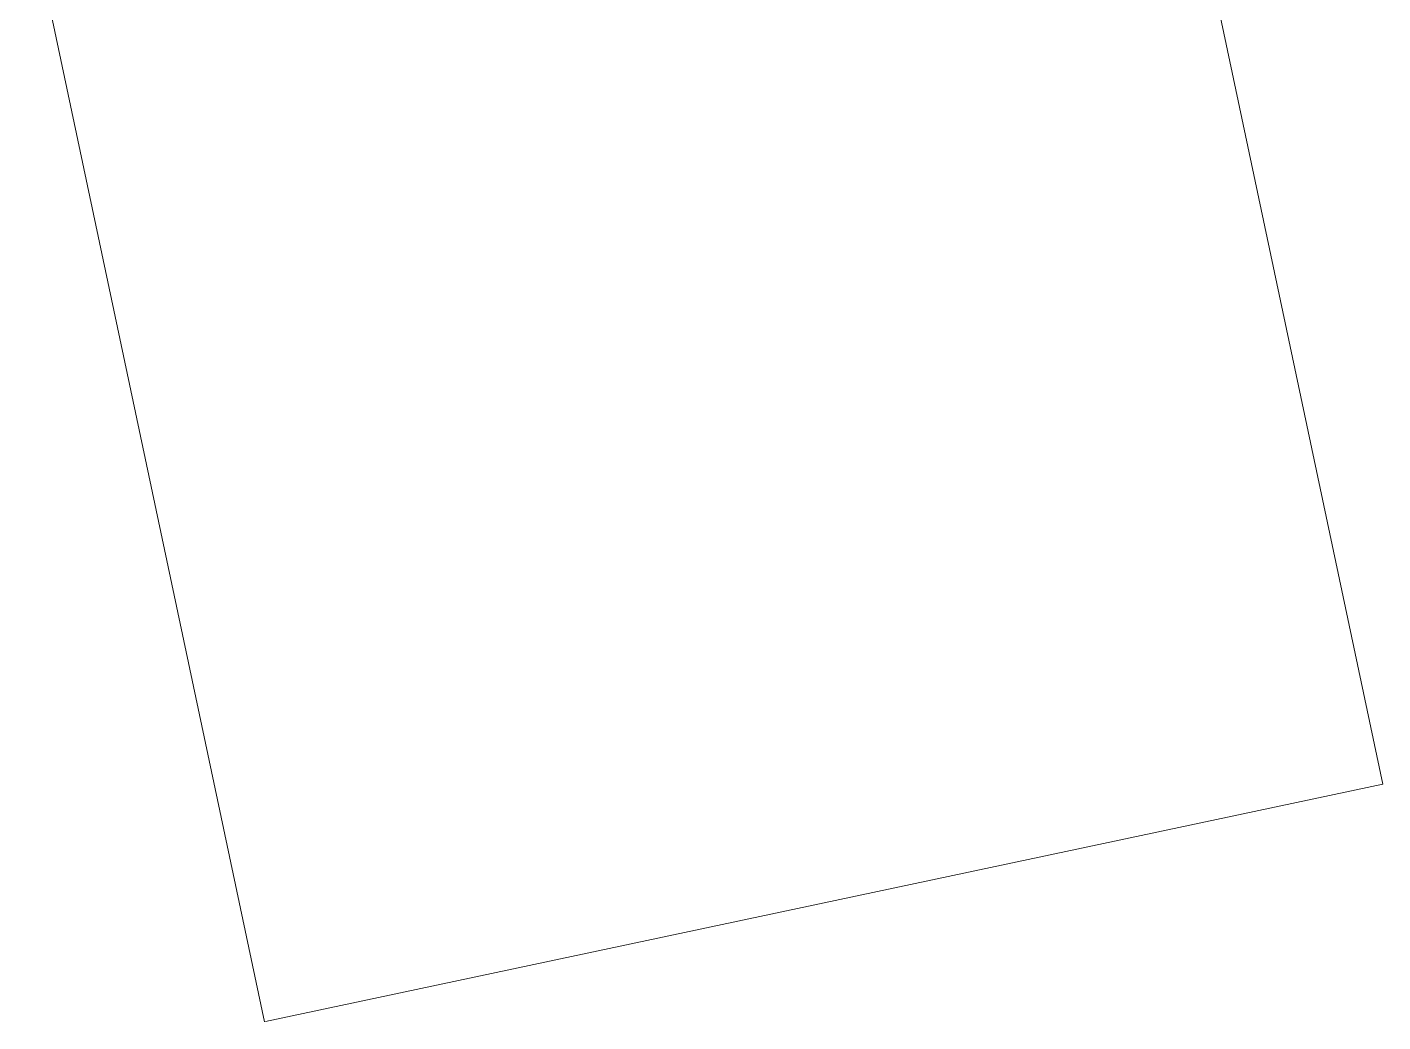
# Model space of a CAD drawing. Header units: inches. Extents: x 0.9 to 36.3, y 0.7 to 23.3.
# Drawn here: x 26.927 to 27.508, y 11.15 to 11.575 of the extents above; entities that cross this region are included whole.
import ezdxf

# ---------------------------------------------------------------- set-up
doc = ezdxf.new("R2010")
doc.units = ezdxf.units.IN
doc.layers.add('PDF_Geometry', color=7, linetype='Continuous', lineweight=9, true_color=0x777777)

msp = doc.modelspace()

# ---------------------------------------------------------------- linework, layer by layer
at = {"layer": 'PDF_Geometry', "linetype": 'ByBlock'}
for points in [[(27.02928811952103, 11.14968735848066), (27.50754886203342, 11.25134673004701), (27.40595623593118, 11.73132801236301)], [(26.92723761664496, 11.62952677408854), (27.02890014648437, 11.14954630533854)]]:
    msp.add_lwpolyline(points, dxfattribs=at)

doc.saveas('drawing.dxf')
